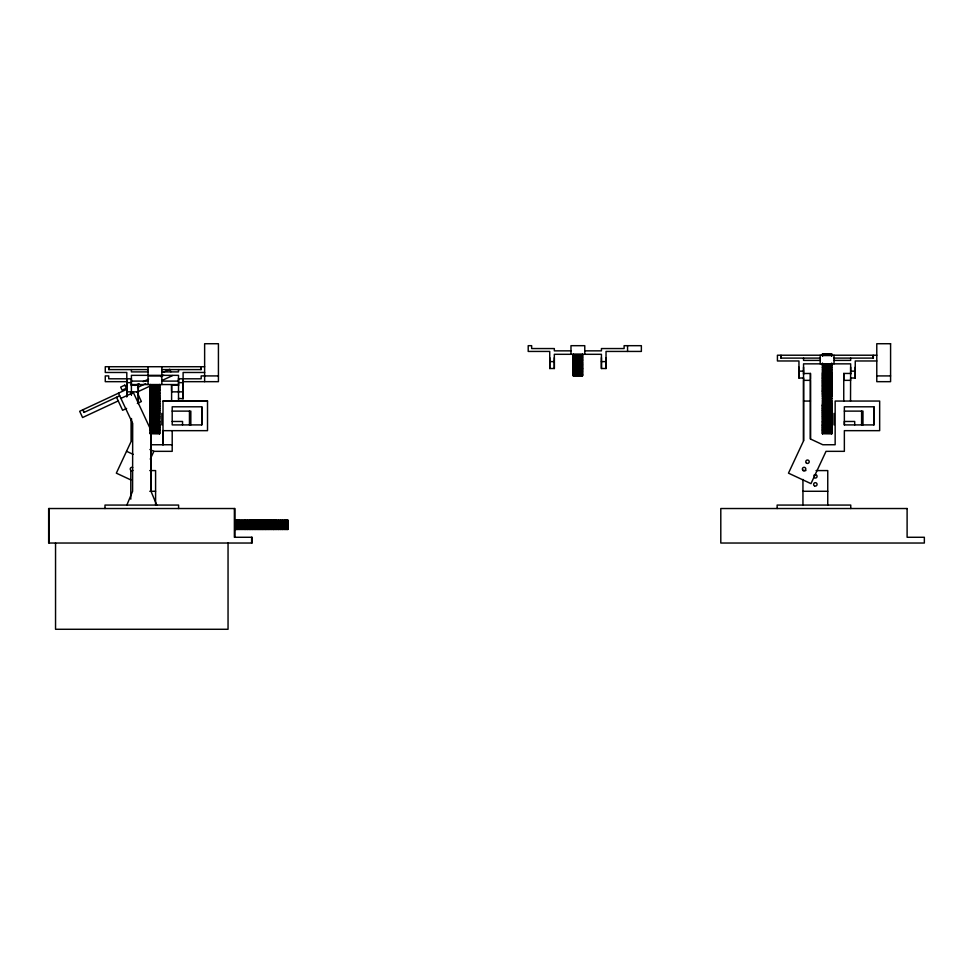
<?xml version="1.0" encoding="UTF-8"?>
<svg xmlns="http://www.w3.org/2000/svg" width="973" height="973" viewBox="0 0 973 973"><rect width="100%" height="100%" fill="white"/><g stroke="black" fill="none" stroke-linecap="round" stroke-linejoin="round"><path stroke-width="1.46" d="M126.806 391.499L126.806 396.729L126.806 372.477L105.266 372.477L105.266 366.724L108.721 366.724L108.721 369.594L148.164 369.594M126.806 391.073L126.806 382.304M126.806 381.878L126.806 380.65M131.404 440.854L131.404 418.572L131.404 440.854L116.334 473.158L130.881 479.944M131.404 394.819L131.404 391.851M131.404 385.782L131.404 383.727M131.404 381.878L131.404 378.679M138.3 390.769L138.3 384.955L131.404 385.04M150.353 432.316L150.353 433.836L150.353 431.744L159.548 431.83M150.353 391.499L150.353 418.828L159.548 418.828L159.548 384.554L159.548 433.836L159.548 420.786M150.353 391.158L150.353 384.554L150.353 420.312M156.738 505.072L150.997 491.28L150.997 430.358L133.386 392.569L120.871 398.407M159.548 420.312L150.353 419.947M178.509 385.284L171.601 384.955L171.601 390.769M178.509 398.419L183.106 398.748L183.106 391.499M171.601 391.851L178.509 391.851L178.509 390.769M178.509 385.782L178.509 383.727M178.509 381.878L178.509 378.679M183.106 391.073L183.106 382.304M183.106 381.878L183.106 380.65M201.764 424.909L201.764 406.799L172.197 406.799L172.197 424.909L201.764 424.909L201.764 406.799M554.33 361.263L554.33 368.512L549.733 368.512L549.733 361.263M549.733 360.837L549.733 357.638M554.33 360.837L554.33 357.687M582.474 361.263L582.474 375.919L573.279 375.919L573.279 361.263M573.279 360.91L573.279 354.306L573.279 375.919M582.474 360.91L582.474 354.306L582.474 375.919M606.033 361.263L606.033 368.512L601.436 368.512L601.436 361.263M601.436 360.837L601.436 357.638M606.033 360.837L606.033 357.638M803.552 377.962L798.955 378.047L798.955 370.798M798.955 370.372L798.955 367.186M803.552 440.854L803.552 380.346L810.448 380.346L810.448 438.993L822.805 444.746L835.15 444.746L835.15 401.058L879.665 401.046L879.665 430.662L844.357 430.662L844.357 451.338L826.028 451.338L810.971 483.642L788.483 473.158L803.552 440.854L803.552 363.853L850.657 363.853L850.524 401.046M803.552 379.275L803.552 378.217M803.552 374.289L803.552 370.798M803.552 370.372L803.552 367.186M810.448 379.275L810.448 373.45L803.552 373.535M822.501 394.661L822.501 380.005M822.501 373.048L822.501 379.652L831.708 379.555M831.708 420.786L831.708 433.836L831.708 363.051M831.708 420.312L822.501 419.947M831.708 394.661L831.708 373.048M850.657 373.45L843.749 373.45L843.749 379.275M844.357 424.909L844.357 406.799L873.912 406.799L873.912 424.909L844.357 424.909L844.357 421.467L854.708 421.467L854.708 424.909M850.657 379.275L850.657 378.217M850.657 377.962L855.255 378.047L855.255 370.798M850.657 374.289L850.657 370.798M850.657 370.372L850.657 367.186M855.255 370.372L855.255 367.186M138.3 384.955L138.3 403.637L138.3 391.851L126.806 391.851M810.448 373.45L810.448 438.993M126.855 505.072L132.596 491.28L132.693 423.425L118.451 393.201M150.243 459.147L153.88 451.338L172.197 451.338L172.209 430.662M127.195 389.115L83.009 409.718L84.225 412.321M134.955 385.503L139.054 383.581M143.153 381.671L148.614 379.129M163.659 372.112L166.383 370.835M166.602 370.737L169.728 369.278L170.895 371.783M119.764 395.756L84.019 412.418L82.802 409.815L79.677 411.275L82.583 417.526L118.232 400.912M137.534 387.473L145.731 383.642M160.764 376.636L163.744 375.237M136.998 392.155L150.706 385.77M161.676 380.65L172.635 375.542M126.624 408.417L122.61 410.29L116.529 397.264M137.351 403.418L141.365 401.545L137.728 393.724M570.981 350.852L554.33 350.852L554.33 348.553L531.647 348.553L531.647 345.683L528.205 345.683L528.205 351.435L549.733 351.435L549.733 368.512M584.785 350.852L601.436 350.852L601.436 348.553L624.107 348.553L624.107 345.683L641.365 345.683L641.365 351.435L606.033 351.435L606.033 368.512M822.501 354.05L831.708 354.172M573.279 354.5L582.474 354.5M822.501 354.695L831.708 354.695M822.501 354.89L831.708 354.89M573.279 355.096L582.474 355.096M573.279 355.413L582.474 355.413M876.782 355.218L873.328 355.218L873.328 358.1L833.885 358.1M573.279 355.595L582.474 355.595M822.501 355.546L831.708 355.546M573.279 356.337L582.474 356.337M573.279 356.471L582.474 356.471M573.279 356.982L582.474 356.982M573.279 357.273L582.474 357.273M573.279 357.76L582.474 357.76M820.312 358.1L780.869 358.1L780.869 355.218L777.427 355.218L777.427 360.971L798.955 360.971L798.955 378.047M573.279 359.013L582.474 359.025M573.279 359.195L582.474 359.195M573.279 359.329L582.474 359.329M573.279 360.01L582.474 360.01M573.279 360.229L582.474 360.229M820.203 360.399L803.552 360.399L803.552 358.1M834.007 360.399L850.657 360.399L850.657 358.1M573.279 360.569L582.474 360.569M573.279 360.703L582.474 360.728M876.782 360.971L855.255 360.971L855.255 378.047M549.733 361.615L554.33 361.615M573.279 361.688L582.474 361.688L573.279 361.847M601.436 361.615L606.033 361.615M573.279 362.187L582.474 362.187M573.279 362.406L582.474 362.406M573.279 363.087L582.474 363.087M573.279 363.221L582.474 363.221M573.279 363.403L582.474 363.391M573.279 364.316L582.474 364.316M822.501 364.267L831.708 364.267M573.279 364.437L582.474 364.437M573.279 364.656L582.474 364.656M822.501 364.851L831.708 364.851M573.279 365.143L582.474 365.143M822.501 364.96L831.708 364.96M822.501 365.191L831.708 365.191M573.279 365.434L582.474 365.434M822.501 365.447L831.708 365.447M573.279 365.945L582.474 365.945M573.279 366.079L582.474 366.079M204.634 366.724L201.18 366.724L201.18 369.594L161.737 369.594M822.501 366.578L831.708 366.578M573.279 366.821L582.474 366.821M573.279 367.003L582.474 367.003M573.279 367.32L582.474 367.32M822.501 367.21L831.708 367.21M822.501 367.575L831.708 367.393M573.279 367.916L582.474 367.916M822.501 367.83L831.708 367.83M822.501 368.025L831.708 368.025M573.279 368.268L582.474 368.305M573.279 368.512L582.474 368.512M573.279 368.67L582.474 368.67M573.279 368.864L582.474 368.828M573.279 369.071L582.474 369.071M822.501 369.059L831.708 369.059M573.279 369.326L582.474 369.326M573.279 369.704L582.474 369.704M822.501 369.618L831.708 369.618M822.501 370.093L831.708 370.129M573.279 370.409L582.474 370.409M573.279 370.798L582.474 370.798M822.501 370.762L831.708 370.762M573.279 371.175L582.474 371.175M798.955 371.151L803.552 371.151M850.657 371.151L855.255 371.151M573.279 371.309L582.474 371.297M573.279 371.722L582.474 371.722M822.501 371.686L831.708 371.686M148.054 371.893L131.404 371.893L131.404 369.594M161.846 371.893L178.509 371.893L178.509 369.594M822.501 372.16L831.708 372.16M204.634 372.477L183.106 372.477L183.106 398.748M573.279 372.489L582.474 372.489M822.501 372.805L831.708 372.854M573.279 372.914L582.474 372.914M822.501 372.927L831.708 372.927M573.279 373.316L582.474 373.291M822.501 373.62L831.708 373.62M573.279 374.082L582.474 374.082M573.279 374.313L582.474 374.313M822.501 374.423L831.708 374.423M573.279 374.508L582.474 374.508M573.279 374.787L582.474 374.787M822.501 374.812L831.708 374.812M573.279 375.116L582.474 375.116M573.279 375.335L582.474 375.335M573.279 375.529L582.474 375.529M822.501 375.517L831.708 375.566M822.501 375.858L831.708 375.858M218.426 375.919L201.18 375.919L201.18 378.801L178.509 378.801M876.782 375.919L890.587 375.919M822.501 376.563L831.708 376.563M822.501 377.232L831.708 377.232M822.501 377.524L831.708 377.524M822.501 378.242L831.708 378.242M822.501 378.388L831.708 378.388M131.404 378.801L108.721 378.801L108.721 375.919L105.266 375.919L105.266 381.671L126.806 381.671M822.501 378.838L831.708 378.838M822.501 380.066L831.708 380.066M822.501 380.273L831.708 380.273M843.749 380.346L850.657 380.346M131.404 381.1L148.054 381.1M161.846 381.1L178.509 381.1M822.501 380.99L831.708 380.99M822.501 381.234L831.708 381.234M183.106 381.671L218.426 381.671L218.426 343.724L204.634 343.724L204.634 381.671M822.501 381.83L831.708 381.83M822.501 382.547L831.708 382.547M126.806 382.657L131.404 382.657M178.509 382.657L183.106 382.657M822.501 383.727L831.708 383.727M822.501 384.067L831.708 384.067M131.404 384.554L178.509 384.554M150.353 384.736L159.548 384.736M822.501 384.797L831.708 384.797M150.353 385.344L159.548 385.344M822.501 385.503L831.708 385.503M150.353 385.649L159.548 385.649M822.501 385.709L831.708 385.709M150.353 385.831L159.548 385.831M822.501 386.403L831.708 386.403M150.353 386.573L159.548 386.573M150.353 386.707L159.548 386.707M822.501 386.84L831.708 386.84M150.353 387.23L159.548 387.23M150.353 387.522L159.548 387.522M822.501 387.704L831.708 387.704M150.353 387.996L159.548 387.996M822.501 388.434L831.708 388.336M822.501 389.005L831.708 389.005M150.353 389.249L159.548 389.273M822.501 389.528L831.708 389.528M150.353 390.246L159.548 390.246M150.353 390.465L159.548 390.465M822.501 390.501L831.708 390.501M159.548 390.805L150.353 390.805L159.548 390.976M822.501 390.854L831.708 390.854M822.501 391.049L831.708 391.049M822.501 391.158L831.708 391.158M822.501 391.487L831.708 391.487M178.509 391.851L183.106 391.851M150.353 392.095L159.548 391.924M822.501 392.083L831.708 392.083M150.353 392.423L159.548 392.423M150.353 392.654L159.548 392.654M150.353 393.323L159.548 393.323M822.501 393.177L831.708 393.177M150.353 393.469L159.548 393.469M150.353 393.639L159.548 393.627M822.501 393.822L831.708 393.785M822.501 394.491L831.708 394.491M150.353 394.673L159.548 394.564M150.353 394.904L159.548 394.904M150.353 395.379L159.548 395.379M150.353 395.67L159.548 395.67M822.501 395.67L831.708 395.67M822.501 395.816L831.708 395.816M822.501 395.975L831.708 395.975M159.548 396.193L150.353 396.315L159.548 396.388M822.501 396.242L831.708 396.242M822.501 396.704L831.708 396.704M150.353 397.057L159.548 397.057M150.353 397.252L159.548 397.252M150.353 397.556L159.548 397.556M822.501 397.957L831.708 397.957M150.353 398.164L159.548 398.164M150.353 398.516L159.548 398.541M822.501 398.48L831.708 398.48M150.353 398.748L159.548 398.748M822.501 398.699L831.708 398.699M150.353 398.906L159.548 398.906M150.353 399.1L159.548 399.064M150.353 399.319L159.548 399.319M150.353 399.575L159.548 399.575M150.353 399.952L159.548 399.952M822.501 400.012L831.708 400.012M822.501 400.462L831.708 400.438M150.353 400.645L159.548 400.645M163.002 401.058L207.517 401.046L207.517 430.662L163.002 430.662L163.002 444.746L163.002 401.046L207.517 401.046M150.353 401.046L159.548 401.046M803.552 401.058L810.448 401.058M150.353 401.423L159.548 401.423M150.353 401.545L159.548 401.533M822.501 401.813L831.708 401.813M150.353 401.971L159.548 401.971M822.501 401.922L831.708 401.922M822.501 402.19L831.708 402.19M150.353 402.737L159.548 402.737M150.353 403.15L159.548 403.15M150.353 403.345L159.548 403.345M822.501 403.321L831.708 403.321M150.353 403.552L159.548 403.527M822.501 403.637L831.708 403.637M150.353 404.318L159.548 404.318M150.353 404.756L159.548 404.744M822.501 404.756L831.708 404.756M150.353 405.036L159.548 405.06M150.353 405.267L159.548 405.267M822.501 405.267L831.708 405.267M822.501 405.4L831.708 405.4M822.501 405.571L831.708 405.571M150.353 405.705L159.548 405.705M822.501 405.705L831.708 405.705M150.353 406.252L159.548 406.252M822.501 406.252L831.708 406.252M150.353 407.018L159.548 406.969M822.501 407.018L831.708 406.969M150.353 407.796L159.548 407.796M822.501 407.796L831.708 407.796M150.353 408.003L159.548 408.003M822.501 408.003L831.708 408.003M150.353 408.174L159.548 408.174M822.501 408.174L831.708 408.174M150.353 408.453L159.548 408.453M822.501 408.453L831.708 408.453M150.353 408.867L159.548 408.867M822.501 408.867L831.708 408.867M150.353 409.597L159.548 409.597M822.501 409.597L831.708 409.597M150.353 410.01L159.548 410.01M822.501 410.01L831.708 410.01M150.353 410.241L159.548 410.29M822.501 410.241L831.708 410.29M150.353 410.557L159.548 410.557M822.501 410.557L831.708 410.557M150.353 410.788L159.548 410.764M822.501 410.788L831.708 410.764M150.353 411.165L159.548 411.007M172.197 411.117L190.83 411.117L190.83 424.909M822.501 411.165L831.708 411.007M844.357 411.117L862.978 411.117L862.978 424.909M150.353 411.822L159.548 411.822M822.501 411.822L831.708 411.822M150.353 412.163L159.548 412.163M822.501 412.163L831.708 412.163M150.353 412.382L159.548 412.382M822.501 412.382L831.708 412.382M150.353 412.868L159.548 412.929M822.501 412.868L831.708 412.929M150.353 413.489L159.548 413.489M822.501 413.489L831.708 413.489M150.353 413.817L159.548 413.817M822.501 413.817L831.708 413.817M150.353 414.352L159.548 414.352M822.501 414.352L831.708 414.352M150.353 414.632L159.548 414.778M822.501 414.632L831.708 414.778M150.353 415.58L159.548 415.593L150.353 415.775M822.501 415.58L831.708 415.593L822.501 415.775M150.353 416.432L159.548 416.432M822.501 416.432L831.708 416.432M150.353 416.699L159.548 416.699M822.501 416.699L831.708 416.699M150.353 417.101L159.548 417.101M822.501 417.101L831.708 417.101M150.353 417.283L159.548 417.356M822.501 417.283L831.708 417.356M150.353 418.378L159.548 418.305M822.501 418.378L831.708 418.305M150.353 418.645L159.548 418.645M822.501 418.645L831.708 418.645M159.548 419.509L150.353 419.509L150.353 432.073L159.548 432.073M831.708 419.509L822.501 419.509L822.501 433.836L822.501 420.737M150.353 419.691L159.548 419.691M822.501 419.691L831.708 419.691M150.353 421.041L159.548 420.968M822.501 421.041L831.708 420.968M150.353 421.224L159.548 421.224M822.501 421.224L831.708 421.224M172.197 421.467L182.547 421.467L182.547 424.909M150.353 421.637L159.548 421.637M822.501 421.637L831.708 421.637M150.353 421.893L159.548 421.893M822.501 421.893L831.708 421.893M150.353 422.55L159.548 422.647M822.501 422.55L831.708 422.647M150.353 422.744L159.548 422.732M822.501 422.744L831.708 422.732M150.353 423.705L159.548 423.547M822.501 423.705L831.708 423.547M150.353 423.973L159.548 423.973M822.501 423.973L831.708 423.973M150.353 424.52L159.548 424.52M822.501 424.52L831.708 424.52M150.353 424.836L159.548 424.836M822.501 424.836L831.708 424.836M150.353 425.116L159.548 425.116M822.501 425.116L831.708 425.116M150.353 425.286L159.548 425.286M822.501 425.286L831.708 425.286M150.353 425.456L159.548 425.396M822.501 425.456L831.708 425.396M150.353 425.943L159.548 425.943M822.501 425.943L831.708 425.943M150.353 426.162L159.548 426.162M822.501 426.162L831.708 426.162M150.353 426.502L159.548 426.502M822.501 426.502L831.708 426.502M150.353 427.159L159.548 427.159M822.501 427.159L831.708 427.159M150.353 427.536L159.548 427.536M822.501 427.536L831.708 427.536M150.353 427.767L159.548 427.767M822.501 427.767L831.708 427.767M150.353 428.084L159.548 428.035M822.501 428.084L831.708 428.035M150.353 428.315L159.548 428.315M822.501 428.315L831.708 428.315M150.353 428.728L159.548 428.728M822.501 428.728L831.708 428.728M150.353 429.458L159.548 429.458M822.501 429.458L831.708 429.458M150.353 429.774L159.548 429.738M822.501 429.774L831.708 429.738M150.353 429.871L159.548 429.871M822.501 429.871L831.708 429.871M150.353 430.163L159.548 430.078M822.501 430.163L831.708 430.078M159.548 430.321L150.353 430.321L150.353 420.737M822.501 430.321L831.708 430.321M150.353 430.528L159.548 430.528M822.501 430.528L831.708 430.528M150.353 431.307L159.548 431.307M822.501 431.307L831.708 431.307M822.501 431.744L831.708 431.83M822.501 432.073L831.708 432.073M150.353 432.632L159.548 432.584M822.501 432.632L831.708 432.584M150.353 433.058L159.548 432.949M822.501 433.058L831.708 432.949M150.353 433.265L159.548 433.362M822.501 433.265L831.708 433.362M150.353 433.763L159.548 433.763M822.501 433.763L831.708 433.763M150.657 444.758L172.209 444.746M149.769 470.579L155.595 470.579L155.595 505.072M802.944 470.579L805.863 470.579M816.079 470.579L827.755 470.579L827.755 505.072M149.769 491.28L155.595 491.28M802.944 491.28L827.755 491.28M235.563 520.227L287.996 520.227L287.984 529.421L235.563 529.421L235.636 520.227L235.782 529.421M149.915 449.49L153.88 451.338M126.539 451.277L133.155 454.355M843.749 373.45L843.749 401.046M171.601 384.955L171.601 401.046M873.912 406.799L873.912 424.909M873.097 358.1L873.097 355.218L781.1 355.218L781.1 358.1M861.604 411.117L861.604 424.909M850.755 508.526L850.755 505.072L777.147 505.072L777.147 508.526M834.007 355.218L834.007 363.853M834.007 413.416L834.007 424.909M831.708 356.288L831.708 353.758L822.501 353.795L822.501 356.288M822.501 363.051L822.501 420.312M820.203 355.218L820.203 363.853M802.944 479.446L802.944 505.072M627.561 345.683L627.561 351.435M601.436 368.512L601.436 354.306L554.33 354.306L554.33 368.512M584.785 354.306L584.773 345.683L570.981 345.683L570.981 354.306M287.789 520.227L287.874 529.421M287.68 520.227L287.68 529.421M287.546 520.227L287.412 529.421M286.828 520.227L286.828 529.421M286.609 520.227L286.609 529.421M285.782 520.227L285.782 529.421M285.478 520.227L285.478 529.421M284.42 520.227L284.42 529.421M284.092 520.227L284.055 529.421M282.766 520.227L282.766 529.421M282.681 520.227L282.681 529.421M282.328 520.227L282.328 529.421M280.99 520.227L280.99 529.421M280.832 520.227L280.832 529.421M280.333 520.227L280.333 529.421M279.056 520.227L279.056 529.421M278.655 520.227L278.655 529.421M278.314 520.227L278.314 529.421M278.205 520.227L278.108 529.421M276.904 520.227L276.904 529.421M276.259 520.227L276.223 529.421M275.955 520.227L275.955 529.421M275.651 520.227L275.651 529.421M274.544 520.227L274.544 529.421M273.924 520.227L273.924 529.421M273.668 520.227L273.668 529.421M273.522 520.227L273.522 529.421M273.304 520.227L273.304 529.421M273.024 520.227L273.024 529.421M272.014 520.227L272.014 529.421M271.479 520.227L271.479 529.421M270.822 520.227L270.944 529.421M270.251 520.227L270.251 529.421M269.363 520.227L269.363 529.421M268.913 520.227L268.913 529.421M268.244 520.227L268.22 529.421M268.074 520.227L268.074 529.421M267.368 520.227L267.368 529.421M266.602 520.227L266.602 529.421M266.237 520.227L266.237 529.421M265.532 520.227L265.532 529.421M265.459 520.227L265.459 529.421M265.13 520.227L265.13 529.421M264.413 520.227L264.413 529.421M263.792 520.227L263.792 529.421M263.513 520.227L263.513 529.421M262.795 520.227L262.795 529.421M262.625 520.227L262.625 529.421M262.138 520.227L262.138 529.421M261.421 520.227L261.421 529.421M260.946 520.227L260.946 529.421M260.764 520.227L260.764 529.421M260.046 520.227L260.046 529.421M259.779 520.227L259.779 529.421M259.146 520.227L259.146 529.421M258.441 520.227L258.441 529.421M258.04 520.227L258.113 529.421M257.322 520.227L257.322 529.421M256.957 520.227L256.957 529.421M256.191 520.227L256.191 529.421M255.498 520.227L255.352 529.421M255.327 520.227L255.327 529.421M254.658 520.227L254.658 529.421M254.208 520.227L254.208 529.421M253.308 520.227L253.308 529.421M252.092 520.227L252.092 529.421M251.545 520.227L251.545 529.421M251.63 537.278L251.63 543.031M250.535 520.227L250.535 529.421M250.268 520.227L250.268 529.421M249.891 520.227L250.037 529.421M249.635 520.227L249.635 529.421M249.027 520.227L249.027 529.421M247.908 520.227L247.908 529.421M247.616 520.227L247.616 529.421M247.349 520.227L247.312 529.421M246.668 520.227L246.668 529.421M245.464 520.227L245.464 529.421M245.366 520.227L245.245 529.421M244.904 520.227L244.904 529.421M244.503 520.227L244.503 529.421M243.238 520.227L243.238 529.421M242.727 520.227L242.569 529.421M241.243 520.227L241.243 529.421M240.805 520.227L240.805 529.421M239.516 520.227L239.48 529.421M239.151 520.227L239.151 529.421M238.081 520.227L238.081 529.421M237.789 520.227L237.789 529.421M236.962 520.227L236.962 529.421M236.743 520.227L236.743 529.421M236.159 520.227L236.159 529.421M236.013 520.227L235.88 529.421M234.955 537.278L234.955 508.526L48.65 508.526L48.65 543.031L252.202 543.031L252.202 537.278L234.371 537.278L234.371 508.526M228.047 543.031L228.047 629.276L55.546 629.276L55.546 543.031M200.949 369.594L200.949 366.724L108.952 366.724L108.952 369.594M189.455 411.117L189.455 424.909M178.594 508.526L178.594 505.072L104.999 505.072L104.999 508.526M178.509 401.046L178.509 375.347L131.404 375.347L131.404 394.989M161.846 366.724L161.846 375.347M161.846 384.554L161.846 375.919L148.054 375.919L148.054 384.554M161.846 413.416L161.846 424.909M150.997 430.358L150.997 491.28M148.054 366.724L148.054 375.347M130.796 470.579L130.796 499.161M49.222 508.526L49.222 543.031M813.854 475.469A1.727 1.727 0 0 1 816.456 475.006A1.727 1.727 0 0 1 816.456 477.646A1.727 1.727 0 0 1 813.854 477.184M132.936 470.433A1.727 1.727 0 0 1 130.236 469.168A1.727 1.727 0 0 1 132.681 467.454M822.501 404.488L822.501 418.828L831.708 418.828L831.708 404.488L822.501 404.525M124.836 385.138L120.664 387.084L122.124 390.209L126.295 388.263L124.836 385.138M890.587 343.724L876.782 343.724L876.782 381.671L890.587 381.671L890.587 343.724M582.474 357.979L573.279 357.979L582.474 358.1M831.708 382.912L822.501 382.912L831.708 383.009M159.548 388.227L150.353 388.227L159.548 388.336M159.548 389.431L150.353 389.431L159.548 389.577M159.548 406.495L150.353 406.495L159.548 406.592M831.708 406.495L822.501 406.495L831.708 406.592M907.104 508.526L720.798 508.526L720.798 543.031L924.35 543.031L924.35 537.278L907.104 537.278L907.104 508.526M252.749 529.421L252.749 520.227L252.627 529.421M814.486 485.868A1.727 1.727 0 0 0 817.077 484.372A1.727 1.727 0 0 0 814.486 482.888A1.727 1.727 0 0 0 814.486 485.868M806.398 463.051A1.727 1.727 0 0 0 809.195 462.029A1.727 1.727 0 0 0 806.909 460.107A1.727 1.727 0 0 0 806.398 463.051M802.993 470.348A1.727 1.727 0 0 0 805.802 469.327A1.727 1.727 0 0 0 803.516 467.405A1.727 1.727 0 0 0 802.993 470.348"/></g></svg>
